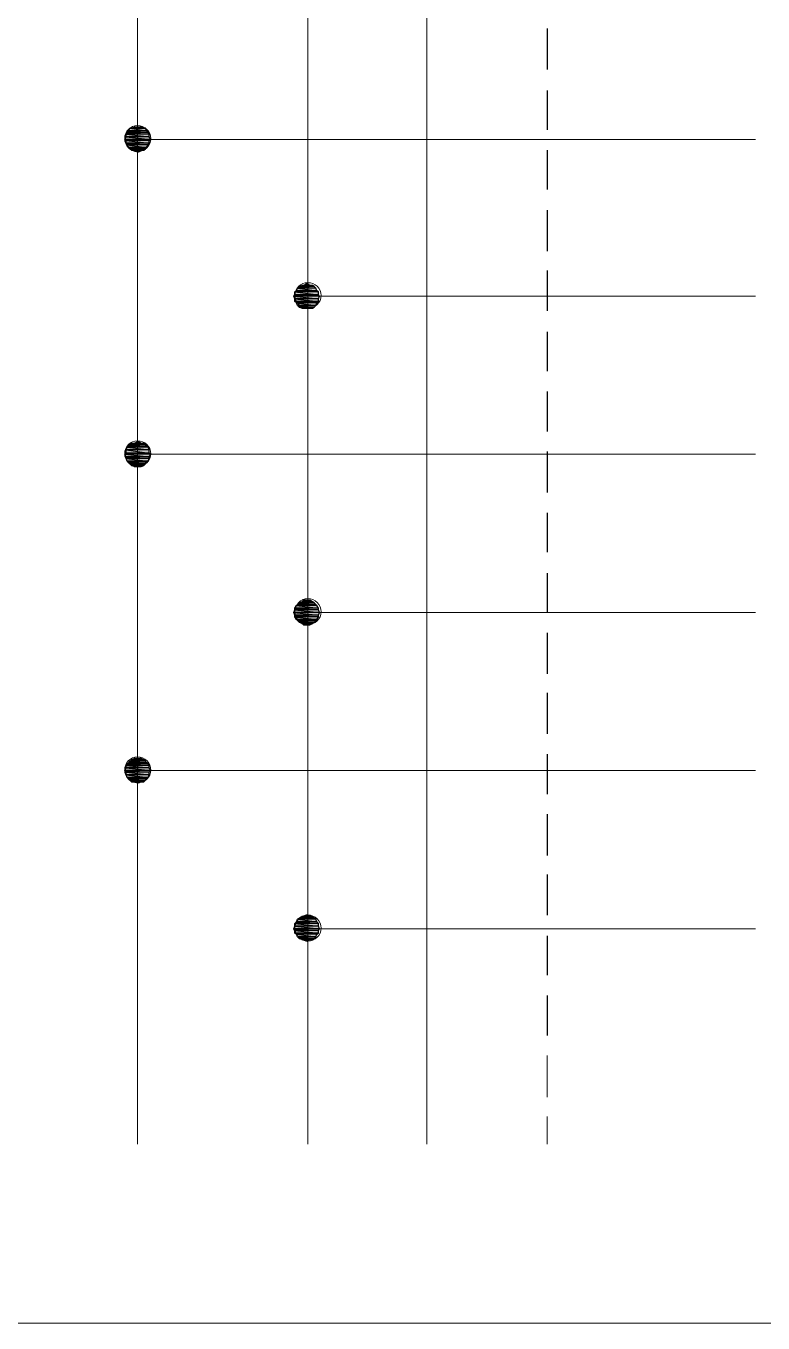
# Model space of a CAD drawing. Header units: millimetres. Extents: x 3240 to 3412, y 1366 to 1426.
# Drawn here: x 3254.365 to 3256.656, y 1370.664 to 1374.691 of the extents above; entities that cross this region are included whole.
import ezdxf

# ---------------------------------------------------------------- set-up
doc = ezdxf.new("R2010")
doc.units = ezdxf.units.MM

msp = doc.modelspace()

# ---------------------------------------------------------------- hatches: boundary and pattern name
at = {"true_color": 0x000007}
h = msp.add_hatch(color=7, dxfattribs=at)
h.paths.add_polyline_path([(3254.7229, 1374.3767), (3254.7014, 1374.3767), (3254.7312, 1374.3734)])
h.paths.add_polyline_path([(3254.7014, 1374.3767), (3254.7312, 1374.3734), (3254.6932, 1374.3734)])
h = msp.add_hatch(color=7, dxfattribs=at)
h.paths.add_polyline_path([(3254.7477, 1374.3469), (3254.6766, 1374.3469), (3254.7527, 1374.3387)])
h.paths.add_polyline_path([(3254.6766, 1374.3469), (3254.7527, 1374.3387), (3254.6717, 1374.3387)])
h = msp.add_hatch(color=7, dxfattribs=at)
h.paths.add_polyline_path([(3254.7527, 1374.3387), (3254.6717, 1374.3387), (3254.7477, 1374.3354)])
h.paths.add_polyline_path([(3254.6717, 1374.3387), (3254.7477, 1374.3354), (3254.6766, 1374.3354)])
h = msp.add_hatch(color=7, dxfattribs=at)
h.paths.add_polyline_path([(3254.7444, 1374.3602), (3254.6799, 1374.3602), (3254.7477, 1374.3552)])
h.paths.add_polyline_path([(3254.6799, 1374.3602), (3254.7477, 1374.3552), (3254.6766, 1374.3552)])
h = msp.add_hatch(color=7, dxfattribs=at)
h.paths.add_polyline_path([(3254.7477, 1374.3552), (3254.6766, 1374.3552), (3254.7477, 1374.3469)])
h.paths.add_polyline_path([(3254.6766, 1374.3552), (3254.7477, 1374.3469), (3254.6766, 1374.3469)])
h = msp.add_hatch(color=7, dxfattribs=at)
h.paths.add_polyline_path([(3254.7395, 1374.3651), (3254.6849, 1374.3651), (3254.7444, 1374.3602)])
h.paths.add_polyline_path([(3254.6849, 1374.3651), (3254.7444, 1374.3602), (3254.6799, 1374.3602)])
h = msp.add_hatch(color=7, dxfattribs=at)
h.paths.add_polyline_path([(3254.7362, 1374.3734), (3254.6882, 1374.3734), (3254.7395, 1374.3651)])
h.paths.add_polyline_path([(3254.6882, 1374.3734), (3254.7395, 1374.3651), (3254.6849, 1374.3651)])
h = msp.add_hatch(color=7, dxfattribs=at)
h.paths.add_polyline_path([(3254.7477, 1374.3354), (3254.6766, 1374.3354), (3254.7477, 1374.3271)])
h.paths.add_polyline_path([(3254.6766, 1374.3354), (3254.7477, 1374.3271), (3254.6766, 1374.3271)])
h = msp.add_hatch(color=7, dxfattribs=at)
h.paths.add_polyline_path([(3254.7477, 1374.3271), (3254.6766, 1374.3271), (3254.7444, 1374.3221)])
h.paths.add_polyline_path([(3254.6766, 1374.3271), (3254.7444, 1374.3221), (3254.6799, 1374.3221)])
h = msp.add_hatch(color=7, dxfattribs=at)
h.paths.add_polyline_path([(3254.7444, 1374.3221), (3254.6799, 1374.3221), (3254.7395, 1374.3139)])
h.paths.add_polyline_path([(3254.6799, 1374.3221), (3254.7395, 1374.3139), (3254.6849, 1374.3139)])
h = msp.add_hatch(color=7, dxfattribs=at)
h.paths.add_polyline_path([(3254.7395, 1374.3139), (3254.6849, 1374.3139), (3254.7362, 1374.3089)])
h.paths.add_polyline_path([(3254.6849, 1374.3139), (3254.7362, 1374.3089), (3254.6882, 1374.3089)])
h = msp.add_hatch(color=7, dxfattribs=at)
h.paths.add_polyline_path([(3254.7362, 1374.3089), (3254.6882, 1374.3089), (3254.7312, 1374.3056)])
h.paths.add_polyline_path([(3254.6882, 1374.3089), (3254.7312, 1374.3056), (3254.6932, 1374.3056)])
h = msp.add_hatch(color=7, dxfattribs=at)
h.paths.add_polyline_path([(3254.7229, 1374.3056), (3254.7014, 1374.3056), (3254.7147, 1374.3006)])
h.paths.add_polyline_path([(3254.7014, 1374.3056), (3254.7147, 1374.3006), (3254.7097, 1374.3006)])
h = msp.add_hatch(color=7, dxfattribs=at)
h.paths.add_polyline_path([(3255.2737, 1373.8557), (3255.2009, 1373.8557), (3255.277, 1373.8524)])
h.paths.add_polyline_path([(3255.2009, 1373.8557), (3255.277, 1373.8524), (3255.1976, 1373.8524)])
h = msp.add_hatch(color=7, dxfattribs=at)
h.paths.add_polyline_path([(3255.2687, 1373.869), (3255.2059, 1373.869), (3255.2737, 1373.8657)])
h.paths.add_polyline_path([(3255.2059, 1373.869), (3255.2737, 1373.8657), (3255.2009, 1373.8657)])
h = msp.add_hatch(color=7, dxfattribs=at)
h.paths.add_polyline_path([(3255.2737, 1373.8657), (3255.2009, 1373.8657), (3255.2737, 1373.8557)])
h.paths.add_polyline_path([(3255.2009, 1373.8657), (3255.2737, 1373.8557), (3255.2009, 1373.8557)])
h = msp.add_hatch(color=7, dxfattribs=at)
h.paths.add_polyline_path([(3255.2654, 1373.8772), (3255.2092, 1373.8772), (3255.2687, 1373.869)])
h.paths.add_polyline_path([(3255.2092, 1373.8772), (3255.2687, 1373.869), (3255.2059, 1373.869)])
h = msp.add_hatch(color=7, dxfattribs=at)
h.paths.add_polyline_path([(3255.2604, 1373.8822), (3255.2141, 1373.8822), (3255.2654, 1373.8772)])
h.paths.add_polyline_path([(3255.2141, 1373.8822), (3255.2654, 1373.8772), (3255.2092, 1373.8772)])
h = msp.add_hatch(color=7, dxfattribs=at)
h.paths.add_polyline_path([(3255.2555, 1373.8855), (3255.2224, 1373.8855), (3255.2604, 1373.8822)])
h.paths.add_polyline_path([(3255.2224, 1373.8855), (3255.2604, 1373.8822), (3255.2141, 1373.8822)])
h = msp.add_hatch(color=7, dxfattribs=at)
h.paths.add_polyline_path([(3255.2389, 1373.8905), (3255.2356, 1373.8905), (3255.2472, 1373.8855)])
h.paths.add_polyline_path([(3255.2356, 1373.8905), (3255.2472, 1373.8855), (3255.2274, 1373.8855)])
h = msp.add_hatch(color=7, dxfattribs=at)
h.paths.add_polyline_path([(3255.277, 1373.8524), (3255.1976, 1373.8524), (3255.2737, 1373.8442)])
h.paths.add_polyline_path([(3255.1976, 1373.8524), (3255.2737, 1373.8442), (3255.2009, 1373.8442)])
h = msp.add_hatch(color=7, dxfattribs=at)
h.paths.add_polyline_path([(3255.2737, 1373.8442), (3255.2009, 1373.8442), (3255.2737, 1373.8359)])
h.paths.add_polyline_path([(3255.2009, 1373.8442), (3255.2737, 1373.8359), (3255.2009, 1373.8359)])
h = msp.add_hatch(color=7, dxfattribs=at)
h.paths.add_polyline_path([(3255.2737, 1373.8359), (3255.2009, 1373.8359), (3255.2687, 1373.8309)])
h.paths.add_polyline_path([(3255.2009, 1373.8359), (3255.2687, 1373.8309), (3255.2059, 1373.8309)])
h = msp.add_hatch(color=7, dxfattribs=at)
h.paths.add_polyline_path([(3255.2687, 1373.8309), (3255.2059, 1373.8309), (3255.2654, 1373.8227)])
h.paths.add_polyline_path([(3255.2059, 1373.8309), (3255.2654, 1373.8227), (3255.2092, 1373.8227)])
h = msp.add_hatch(color=7, dxfattribs=at)
h.paths.add_polyline_path([(3255.2654, 1373.8227), (3255.2092, 1373.8227), (3255.2604, 1373.8177)])
h.paths.add_polyline_path([(3255.2092, 1373.8227), (3255.2604, 1373.8177), (3255.2141, 1373.8177)])
h = msp.add_hatch(color=7, dxfattribs=at)
h.paths.add_polyline_path([(3255.2604, 1373.8177), (3255.2141, 1373.8177), (3255.2555, 1373.8144)])
h.paths.add_polyline_path([(3255.2141, 1373.8177), (3255.2555, 1373.8144), (3255.2224, 1373.8144)])
h = msp.add_hatch(color=7, dxfattribs=at)
h.paths.add_polyline_path([(3254.7444, 1373.3827), (3254.6799, 1373.3827), (3254.7477, 1373.3745)])
h.paths.add_polyline_path([(3254.6799, 1373.3827), (3254.7477, 1373.3745), (3254.6766, 1373.3745)])
h = msp.add_hatch(color=7, dxfattribs=at)
h.paths.add_polyline_path([(3254.7477, 1373.3745), (3254.6766, 1373.3745), (3254.7477, 1373.3645)])
h.paths.add_polyline_path([(3254.6766, 1373.3745), (3254.7477, 1373.3645), (3254.6766, 1373.3645)])
h = msp.add_hatch(color=7, dxfattribs=at)
h.paths.add_polyline_path([(3254.7395, 1373.386), (3254.6849, 1373.386), (3254.7444, 1373.3827)])
h.paths.add_polyline_path([(3254.6849, 1373.386), (3254.7444, 1373.3827), (3254.6799, 1373.3827)])
h = msp.add_hatch(color=7, dxfattribs=at)
h.paths.add_polyline_path([(3254.7362, 1373.391), (3254.6882, 1373.391), (3254.7395, 1373.386)])
h.paths.add_polyline_path([(3254.6882, 1373.391), (3254.7395, 1373.386), (3254.6849, 1373.386)])
h = msp.add_hatch(color=7, dxfattribs=at)
h.paths.add_polyline_path([(3254.7312, 1373.3943), (3254.6932, 1373.3943), (3254.7362, 1373.391)])
h.paths.add_polyline_path([(3254.6932, 1373.3943), (3254.7362, 1373.391), (3254.6882, 1373.391)])
h = msp.add_hatch(color=7, dxfattribs=at)
h.paths.add_polyline_path([(3254.7147, 1373.3993), (3254.7097, 1373.3993), (3254.7229, 1373.3943)])
h.paths.add_polyline_path([(3254.7097, 1373.3993), (3254.7229, 1373.3943), (3254.7014, 1373.3943)])
h = msp.add_hatch(color=7, dxfattribs=at)
h.paths.add_polyline_path([(3254.7477, 1373.3645), (3254.6766, 1373.3645), (3254.7527, 1373.3612)])
h.paths.add_polyline_path([(3254.6766, 1373.3645), (3254.7527, 1373.3612), (3254.6717, 1373.3612)])
h = msp.add_hatch(color=7, dxfattribs=at)
h.paths.add_polyline_path([(3254.7527, 1373.3612), (3254.6717, 1373.3612), (3254.7477, 1373.353)])
h.paths.add_polyline_path([(3254.6717, 1373.3612), (3254.7477, 1373.353), (3254.6766, 1373.353)])
h = msp.add_hatch(color=7, dxfattribs=at)
h.paths.add_polyline_path([(3254.7477, 1373.353), (3254.6766, 1373.353), (3254.7477, 1373.348)])
h.paths.add_polyline_path([(3254.6766, 1373.353), (3254.7477, 1373.348), (3254.6766, 1373.348)])
h = msp.add_hatch(color=7, dxfattribs=at)
h.paths.add_polyline_path([(3254.7477, 1373.348), (3254.6766, 1373.348), (3254.7444, 1373.3397)])
h.paths.add_polyline_path([(3254.6766, 1373.348), (3254.7444, 1373.3397), (3254.6799, 1373.3397)])
h = msp.add_hatch(color=7, dxfattribs=at)
h.paths.add_polyline_path([(3254.7444, 1373.3397), (3254.6799, 1373.3397), (3254.7395, 1373.3364)])
h.paths.add_polyline_path([(3254.6799, 1373.3397), (3254.7395, 1373.3364), (3254.6849, 1373.3364)])
h = msp.add_hatch(color=7, dxfattribs=at)
h.paths.add_polyline_path([(3254.7395, 1373.3364), (3254.6849, 1373.3364), (3254.7362, 1373.3315)])
h.paths.add_polyline_path([(3254.6849, 1373.3364), (3254.7362, 1373.3315), (3254.6882, 1373.3315)])
h = msp.add_hatch(color=7, dxfattribs=at)
h.paths.add_polyline_path([(3254.7362, 1373.3315), (3254.6882, 1373.3315), (3254.7312, 1373.3265)])
h.paths.add_polyline_path([(3254.6882, 1373.3315), (3254.7312, 1373.3265), (3254.6932, 1373.3265)])
h = msp.add_hatch(color=7, dxfattribs=at)
h.paths.add_polyline_path([(3254.7312, 1373.3265), (3254.6932, 1373.3265), (3254.7229, 1373.3232)])
h.paths.add_polyline_path([(3254.6932, 1373.3265), (3254.7229, 1373.3232), (3254.7014, 1373.3232)])
h = msp.add_hatch(color=7, dxfattribs=at)
h.paths.add_polyline_path([(3255.2687, 1372.8915), (3255.2059, 1372.8915), (3255.2737, 1372.8832)])
h.paths.add_polyline_path([(3255.2059, 1372.8915), (3255.2737, 1372.8832), (3255.2009, 1372.8832)])
h = msp.add_hatch(color=7, dxfattribs=at)
h.paths.add_polyline_path([(3255.2654, 1372.8948), (3255.2092, 1372.8948), (3255.2687, 1372.8915)])
h.paths.add_polyline_path([(3255.2092, 1372.8948), (3255.2687, 1372.8915), (3255.2059, 1372.8915)])
h = msp.add_hatch(color=7, dxfattribs=at)
h.paths.add_polyline_path([(3255.2604, 1372.8998), (3255.2141, 1372.8998), (3255.2654, 1372.8948)])
h.paths.add_polyline_path([(3255.2141, 1372.8998), (3255.2654, 1372.8948), (3255.2092, 1372.8948)])
h = msp.add_hatch(color=7, dxfattribs=at)
h.paths.add_polyline_path([(3255.2555, 1372.9031), (3255.2224, 1372.9031), (3255.2604, 1372.8998)])
h.paths.add_polyline_path([(3255.2224, 1372.9031), (3255.2604, 1372.8998), (3255.2141, 1372.8998)])
h = msp.add_hatch(color=7, dxfattribs=at)
h.paths.add_polyline_path([(3255.2472, 1372.9081), (3255.2274, 1372.9081), (3255.2555, 1372.9031)])
h.paths.add_polyline_path([(3255.2274, 1372.9081), (3255.2555, 1372.9031), (3255.2224, 1372.9031)])
h = msp.add_hatch(color=7, dxfattribs=at)
h.paths.add_polyline_path([(3255.2737, 1372.8783), (3255.2009, 1372.8783), (3255.277, 1372.87)])
h.paths.add_polyline_path([(3255.2009, 1372.8783), (3255.277, 1372.87), (3255.1976, 1372.87)])
h = msp.add_hatch(color=7, dxfattribs=at)
h.paths.add_polyline_path([(3255.277, 1372.87), (3255.1976, 1372.87), (3255.2737, 1372.8617)])
h.paths.add_polyline_path([(3255.1976, 1372.87), (3255.2737, 1372.8617), (3255.2009, 1372.8617)])
h = msp.add_hatch(color=7, dxfattribs=at)
h.paths.add_polyline_path([(3255.2737, 1372.8832), (3255.2009, 1372.8832), (3255.2737, 1372.8783)])
h.paths.add_polyline_path([(3255.2009, 1372.8832), (3255.2737, 1372.8783), (3255.2009, 1372.8783)])
h = msp.add_hatch(color=7, dxfattribs=at)
h.paths.add_polyline_path([(3255.2737, 1372.8617), (3255.2009, 1372.8617), (3255.2737, 1372.8568)])
h.paths.add_polyline_path([(3255.2009, 1372.8617), (3255.2737, 1372.8568), (3255.2009, 1372.8568)])
h = msp.add_hatch(color=7, dxfattribs=at)
h.paths.add_polyline_path([(3255.2737, 1372.8568), (3255.2009, 1372.8568), (3255.2687, 1372.8485)])
h.paths.add_polyline_path([(3255.2009, 1372.8568), (3255.2687, 1372.8485), (3255.2059, 1372.8485)])
h = msp.add_hatch(color=7, dxfattribs=at)
h.paths.add_polyline_path([(3255.2687, 1372.8485), (3255.2059, 1372.8485), (3255.2654, 1372.8452)])
h.paths.add_polyline_path([(3255.2059, 1372.8485), (3255.2654, 1372.8452), (3255.2092, 1372.8452)])
h = msp.add_hatch(color=7, dxfattribs=at)
h.paths.add_polyline_path([(3255.2654, 1372.8452), (3255.2092, 1372.8452), (3255.2604, 1372.8402)])
h.paths.add_polyline_path([(3255.2092, 1372.8452), (3255.2604, 1372.8402), (3255.2141, 1372.8402)])
h = msp.add_hatch(color=7, dxfattribs=at)
h.paths.add_polyline_path([(3255.2604, 1372.8402), (3255.2141, 1372.8402), (3255.2555, 1372.8353)])
h.paths.add_polyline_path([(3255.2141, 1372.8402), (3255.2555, 1372.8353), (3255.2224, 1372.8353)])
h = msp.add_hatch(color=7, dxfattribs=at)
h.paths.add_polyline_path([(3255.2555, 1372.8353), (3255.2224, 1372.8353), (3255.2472, 1372.832)])
h.paths.add_polyline_path([(3255.2224, 1372.8353), (3255.2472, 1372.832), (3255.2274, 1372.832)])
h = msp.add_hatch(color=7, dxfattribs=at)
h.paths.add_polyline_path([(3254.7395, 1372.4036), (3254.6849, 1372.4036), (3254.7444, 1372.4003)])
h.paths.add_polyline_path([(3254.6849, 1372.4036), (3254.7444, 1372.4003), (3254.6799, 1372.4003)])
h = msp.add_hatch(color=7, dxfattribs=at)
h.paths.add_polyline_path([(3254.7362, 1372.4086), (3254.6882, 1372.4086), (3254.7395, 1372.4036)])
h.paths.add_polyline_path([(3254.6882, 1372.4086), (3254.7395, 1372.4036), (3254.6849, 1372.4036)])
h = msp.add_hatch(color=7, dxfattribs=at)
h.paths.add_polyline_path([(3254.7312, 1372.4119), (3254.6932, 1372.4119), (3254.7362, 1372.4086)])
h.paths.add_polyline_path([(3254.6932, 1372.4119), (3254.7362, 1372.4086), (3254.6882, 1372.4086)])
h = msp.add_hatch(color=7, dxfattribs=at)
h.paths.add_polyline_path([(3254.7229, 1372.4169), (3254.7014, 1372.4169), (3254.7312, 1372.4119)])
h.paths.add_polyline_path([(3254.7014, 1372.4169), (3254.7312, 1372.4119), (3254.6932, 1372.4119)])
h = msp.add_hatch(color=7, dxfattribs=at)
h.paths.add_polyline_path([(3254.7477, 1372.3871), (3254.6766, 1372.3871), (3254.7527, 1372.3788)])
h.paths.add_polyline_path([(3254.6766, 1372.3871), (3254.7527, 1372.3788), (3254.6717, 1372.3788)])
h = msp.add_hatch(color=7, dxfattribs=at)
h.paths.add_polyline_path([(3254.7527, 1372.3788), (3254.6717, 1372.3788), (3254.7477, 1372.3738)])
h.paths.add_polyline_path([(3254.6717, 1372.3788), (3254.7477, 1372.3738), (3254.6766, 1372.3738)])
h = msp.add_hatch(color=7, dxfattribs=at)
h.paths.add_polyline_path([(3254.7444, 1372.4003), (3254.6799, 1372.4003), (3254.7477, 1372.3953)])
h.paths.add_polyline_path([(3254.6799, 1372.4003), (3254.7477, 1372.3953), (3254.6766, 1372.3953)])
h = msp.add_hatch(color=7, dxfattribs=at)
h.paths.add_polyline_path([(3254.7477, 1372.3953), (3254.6766, 1372.3953), (3254.7477, 1372.3871)])
h.paths.add_polyline_path([(3254.6766, 1372.3953), (3254.7477, 1372.3871), (3254.6766, 1372.3871)])
h = msp.add_hatch(color=7, dxfattribs=at)
h.paths.add_polyline_path([(3254.7477, 1372.3738), (3254.6766, 1372.3738), (3254.7477, 1372.3656)])
h.paths.add_polyline_path([(3254.6766, 1372.3738), (3254.7477, 1372.3656), (3254.6766, 1372.3656)])
h = msp.add_hatch(color=7, dxfattribs=at)
h.paths.add_polyline_path([(3254.7477, 1372.3656), (3254.6766, 1372.3656), (3254.7444, 1372.3573)])
h.paths.add_polyline_path([(3254.6766, 1372.3656), (3254.7444, 1372.3573), (3254.6799, 1372.3573)])
h = msp.add_hatch(color=7, dxfattribs=at)
h.paths.add_polyline_path([(3254.7444, 1372.3573), (3254.6799, 1372.3573), (3254.7395, 1372.354)])
h.paths.add_polyline_path([(3254.6799, 1372.3573), (3254.7395, 1372.354), (3254.6849, 1372.354)])
h = msp.add_hatch(color=7, dxfattribs=at)
h.paths.add_polyline_path([(3254.7395, 1372.354), (3254.6849, 1372.354), (3254.7362, 1372.349)])
h.paths.add_polyline_path([(3254.6849, 1372.354), (3254.7362, 1372.349), (3254.6882, 1372.349)])
h = msp.add_hatch(color=7, dxfattribs=at)
h.paths.add_polyline_path([(3254.7362, 1372.349), (3254.6882, 1372.349), (3254.7312, 1372.3441)])
h.paths.add_polyline_path([(3254.6882, 1372.349), (3254.7312, 1372.3441), (3254.6932, 1372.3441)])
h = msp.add_hatch(color=7, dxfattribs=at)
h.paths.add_polyline_path([(3254.7229, 1372.3441), (3254.7014, 1372.3441), (3254.7147, 1372.3408)])
h.paths.add_polyline_path([(3254.7014, 1372.3441), (3254.7147, 1372.3408), (3254.7097, 1372.3408)])
h = msp.add_hatch(color=7, dxfattribs=at)
h.paths.add_polyline_path([(3255.2604, 1371.9207), (3255.2141, 1371.9207), (3255.2654, 1371.9174)])
h.paths.add_polyline_path([(3255.2141, 1371.9207), (3255.2654, 1371.9174), (3255.2092, 1371.9174)])
h = msp.add_hatch(color=7, dxfattribs=at)
h.paths.add_polyline_path([(3255.2555, 1371.9256), (3255.2224, 1371.9256), (3255.2604, 1371.9207)])
h.paths.add_polyline_path([(3255.2224, 1371.9256), (3255.2604, 1371.9207), (3255.2141, 1371.9207)])
h = msp.add_hatch(color=7, dxfattribs=at)
h.paths.add_polyline_path([(3255.2389, 1371.9306), (3255.2356, 1371.9306), (3255.2472, 1371.9256)])
h.paths.add_polyline_path([(3255.2356, 1371.9306), (3255.2472, 1371.9256), (3255.2274, 1371.9256)])
h = msp.add_hatch(color=7, dxfattribs=at)
h.paths.add_polyline_path([(3255.2737, 1371.8959), (3255.2009, 1371.8959), (3255.277, 1371.8876)])
h.paths.add_polyline_path([(3255.2009, 1371.8959), (3255.277, 1371.8876), (3255.1976, 1371.8876)])
h = msp.add_hatch(color=7, dxfattribs=at)
h.paths.add_polyline_path([(3255.277, 1371.8876), (3255.1976, 1371.8876), (3255.2737, 1371.8826)])
h.paths.add_polyline_path([(3255.1976, 1371.8876), (3255.2737, 1371.8826), (3255.2009, 1371.8826)])
h = msp.add_hatch(color=7, dxfattribs=at)
h.paths.add_polyline_path([(3255.2687, 1371.9091), (3255.2059, 1371.9091), (3255.2737, 1371.9041)])
h.paths.add_polyline_path([(3255.2059, 1371.9091), (3255.2737, 1371.9041), (3255.2009, 1371.9041)])
h = msp.add_hatch(color=7, dxfattribs=at)
h.paths.add_polyline_path([(3255.2737, 1371.9041), (3255.2009, 1371.9041), (3255.2737, 1371.8959)])
h.paths.add_polyline_path([(3255.2009, 1371.9041), (3255.2737, 1371.8959), (3255.2009, 1371.8959)])
h = msp.add_hatch(color=7, dxfattribs=at)
h.paths.add_polyline_path([(3255.2737, 1371.8826), (3255.2009, 1371.8826), (3255.2737, 1371.8744)])
h.paths.add_polyline_path([(3255.2009, 1371.8826), (3255.2737, 1371.8744), (3255.2009, 1371.8744)])
h = msp.add_hatch(color=7, dxfattribs=at)
h.paths.add_polyline_path([(3255.2654, 1371.9174), (3255.2092, 1371.9174), (3255.2687, 1371.9091)])
h.paths.add_polyline_path([(3255.2092, 1371.9174), (3255.2687, 1371.9091), (3255.2059, 1371.9091)])
h = msp.add_hatch(color=7, dxfattribs=at)
h.paths.add_polyline_path([(3255.2737, 1371.8744), (3255.2009, 1371.8744), (3255.2687, 1371.8711)])
h.paths.add_polyline_path([(3255.2009, 1371.8744), (3255.2687, 1371.8711), (3255.2059, 1371.8711)])
h = msp.add_hatch(color=7, dxfattribs=at)
h.paths.add_polyline_path([(3255.2687, 1371.8711), (3255.2059, 1371.8711), (3255.2654, 1371.8628)])
h.paths.add_polyline_path([(3255.2059, 1371.8711), (3255.2654, 1371.8628), (3255.2092, 1371.8628)])
h = msp.add_hatch(color=7, dxfattribs=at)
h.paths.add_polyline_path([(3255.2654, 1371.8628), (3255.2092, 1371.8628), (3255.2604, 1371.8578)])
h.paths.add_polyline_path([(3255.2092, 1371.8628), (3255.2604, 1371.8578), (3255.2141, 1371.8578)])
h = msp.add_hatch(color=7, dxfattribs=at)
h.paths.add_polyline_path([(3255.2604, 1371.8578), (3255.2141, 1371.8578), (3255.2555, 1371.8545)])
h.paths.add_polyline_path([(3255.2141, 1371.8578), (3255.2555, 1371.8545), (3255.2224, 1371.8545)])
h = msp.add_hatch(color=7, dxfattribs=at)
h.paths.add_polyline_path([(3255.2472, 1371.8545), (3255.2274, 1371.8545), (3255.2389, 1371.8496)])
h.paths.add_polyline_path([(3255.2274, 1371.8545), (3255.2389, 1371.8496), (3255.2356, 1371.8496)])

# ---------------------------------------------------------------- linework, layer by layer
at = {"color": 7, "linetype": 'Continuous', "lineweight": 13, "true_color": 0x000007}
for points in [[(3255.6111, 1379.7072), (3255.6111, 1371.2194), (3255.6111, 1371.2194)], [(3255.9848, 1371.494), (3255.9848, 1371.365), (3255.9848, 1371.365)], [(3255.9848, 1371.3054), (3255.9848, 1371.2194), (3255.9848, 1371.2194)]]:
    msp.add_lwpolyline(points, dxfattribs=at)
at = {"color": 7, "linetype": 'Continuous', "lineweight": 20, "true_color": 0x000007}
for points in [[(3254.7113, 1378.5727), (3254.7113, 1371.2194), (3254.7113, 1371.2194)], [(3255.2406, 1378.5727), (3255.2406, 1371.2194), (3255.2406, 1371.2194)]]:
    msp.add_lwpolyline(points, dxfattribs=at)
at = {"color": 7, "linetype": 'Continuous', "lineweight": 25, "true_color": 0x000007}
for points in [[(3255.9848, 1374.6827), (3255.9848, 1374.5553), (3255.9848, 1374.5553)], [(3255.9848, 1374.4908), (3255.9848, 1374.3684), (3255.9848, 1374.3684)], [(3255.9848, 1374.3056), (3255.9848, 1374.1832), (3255.9848, 1374.1832)], [(3255.9848, 1374.1187), (3255.9848, 1373.9914), (3255.9848, 1373.9914)], [(3255.9848, 1373.9318), (3255.9848, 1373.8061), (3255.9848, 1373.8061)], [(3255.9848, 1373.7416), (3255.9848, 1373.6192), (3255.9848, 1373.6192)], [(3255.9848, 1373.5564), (3255.9848, 1373.4323), (3255.9848, 1373.4323)], [(3255.9848, 1373.3695), (3255.9848, 1373.2421), (3255.9848, 1373.2421)], [(3255.9848, 1373.1793), (3255.9848, 1373.0569), (3255.9848, 1373.0569)], [(3255.9848, 1372.9924), (3255.9848, 1372.87), (3255.9848, 1372.87)], [(3255.9848, 1372.8072), (3255.9848, 1372.6798), (3255.9848, 1372.6798)], [(3255.9848, 1372.6203), (3255.9848, 1372.4929), (3255.9848, 1372.4929)], [(3255.9848, 1372.4301), (3255.9848, 1372.306), (3255.9848, 1372.306)], [(3255.9848, 1372.2432), (3255.9848, 1372.1158), (3255.9848, 1372.1158)], [(3255.9848, 1372.0563), (3255.9848, 1371.9306), (3255.9848, 1371.9306)], [(3255.9848, 1371.8661), (3255.9848, 1371.7437), (3255.9848, 1371.7437)], [(3255.9848, 1371.6809), (3255.9848, 1371.5568), (3255.9848, 1371.5568)]]:
    msp.add_lwpolyline(points, dxfattribs=at)
at = {"color": 7, "linetype": 'Continuous', "lineweight": -2, "true_color": 0x000007}
for points in [[(3254.7014, 1374.3767), (3254.7312, 1374.3734), (3254.6932, 1374.3734)], [(3254.7097, 1374.3767), (3254.7229, 1374.3767), (3254.7014, 1374.3767)], [(3254.7229, 1374.3767), (3254.7014, 1374.3767), (3254.7312, 1374.3734)], [(3254.7147, 1374.3767), (3254.7097, 1374.3767), (3254.7229, 1374.3767)], [(3254.6766, 1374.3469), (3254.7527, 1374.3387), (3254.6717, 1374.3387)], [(3254.7527, 1374.3387), (3254.6717, 1374.3387), (3254.7477, 1374.3354)], [(3254.6717, 1374.3387), (3254.7477, 1374.3354), (3254.6766, 1374.3354)], [(3254.6799, 1374.3602), (3254.7477, 1374.3552), (3254.6766, 1374.3552)], [(3254.7477, 1374.3552), (3254.6766, 1374.3552), (3254.7477, 1374.3469)], [(3254.6766, 1374.3552), (3254.7477, 1374.3469), (3254.6766, 1374.3469)], [(3254.7477, 1374.3469), (3254.6766, 1374.3469), (3254.7527, 1374.3387)], [(3254.6849, 1374.3651), (3254.7444, 1374.3602), (3254.6799, 1374.3602)], [(3254.7444, 1374.3602), (3254.6799, 1374.3602), (3254.7477, 1374.3552)], [(3254.6882, 1374.3734), (3254.7395, 1374.3651), (3254.6849, 1374.3651)], [(3254.7395, 1374.3651), (3254.6849, 1374.3651), (3254.7444, 1374.3602)], [(3254.6932, 1374.3734), (3254.7362, 1374.3734), (3254.6882, 1374.3734)], [(3254.7362, 1374.3734), (3254.6882, 1374.3734), (3254.7395, 1374.3651)], [(3254.7312, 1374.3734), (3254.6932, 1374.3734), (3254.7362, 1374.3734)], [(3254.7477, 1374.3354), (3254.6766, 1374.3354), (3254.7477, 1374.3271)], [(3254.6766, 1374.3354), (3254.7477, 1374.3271), (3254.6766, 1374.3271)], [(3254.7477, 1374.3271), (3254.6766, 1374.3271), (3254.7444, 1374.3221)], [(3254.6766, 1374.3271), (3254.7444, 1374.3221), (3254.6799, 1374.3221)], [(3254.7444, 1374.3221), (3254.6799, 1374.3221), (3254.7395, 1374.3139)], [(3254.6799, 1374.3221), (3254.7395, 1374.3139), (3254.6849, 1374.3139)], [(3254.7395, 1374.3139), (3254.6849, 1374.3139), (3254.7362, 1374.3089)], [(3254.6849, 1374.3139), (3254.7362, 1374.3089), (3254.6882, 1374.3089)], [(3254.7362, 1374.3089), (3254.6882, 1374.3089), (3254.7312, 1374.3056)], [(3254.6882, 1374.3089), (3254.7312, 1374.3056), (3254.6932, 1374.3056)], [(3254.7312, 1374.3056), (3254.6932, 1374.3056), (3254.7229, 1374.3056)], [(3254.6932, 1374.3056), (3254.7229, 1374.3056), (3254.7014, 1374.3056)], [(3254.7229, 1374.3056), (3254.7014, 1374.3056), (3254.7147, 1374.3006)], [(3254.7014, 1374.3056), (3254.7147, 1374.3006), (3254.7097, 1374.3006)], [(3255.2009, 1373.8557), (3255.277, 1373.8524), (3255.1976, 1373.8524)], [(3255.2059, 1373.869), (3255.2737, 1373.8657), (3255.2009, 1373.8657)], [(3255.2737, 1373.8657), (3255.2009, 1373.8657), (3255.2737, 1373.8557)], [(3255.2009, 1373.8657), (3255.2737, 1373.8557), (3255.2009, 1373.8557)], [(3255.2737, 1373.8557), (3255.2009, 1373.8557), (3255.277, 1373.8524)], [(3255.2092, 1373.8772), (3255.2687, 1373.869), (3255.2059, 1373.869)], [(3255.2687, 1373.869), (3255.2059, 1373.869), (3255.2737, 1373.8657)], [(3255.2141, 1373.8822), (3255.2654, 1373.8772), (3255.2092, 1373.8772)], [(3255.2654, 1373.8772), (3255.2092, 1373.8772), (3255.2687, 1373.869)], [(3255.2224, 1373.8855), (3255.2604, 1373.8822), (3255.2141, 1373.8822)], [(3255.2604, 1373.8822), (3255.2141, 1373.8822), (3255.2654, 1373.8772)], [(3255.2274, 1373.8855), (3255.2555, 1373.8855), (3255.2224, 1373.8855)], [(3255.2555, 1373.8855), (3255.2224, 1373.8855), (3255.2604, 1373.8822)], [(3255.2356, 1373.8905), (3255.2472, 1373.8855), (3255.2274, 1373.8855)], [(3255.2472, 1373.8855), (3255.2274, 1373.8855), (3255.2555, 1373.8855)], [(3255.2389, 1373.8905), (3255.2356, 1373.8905), (3255.2472, 1373.8855)], [(3255.277, 1373.8524), (3255.1976, 1373.8524), (3255.2737, 1373.8442)], [(3255.1976, 1373.8524), (3255.2737, 1373.8442), (3255.2009, 1373.8442)], [(3255.2737, 1373.8442), (3255.2009, 1373.8442), (3255.2737, 1373.8359)], [(3255.2009, 1373.8442), (3255.2737, 1373.8359), (3255.2009, 1373.8359)], [(3255.2737, 1373.8359), (3255.2009, 1373.8359), (3255.2687, 1373.8309)], [(3255.2009, 1373.8359), (3255.2687, 1373.8309), (3255.2059, 1373.8309)], [(3255.2687, 1373.8309), (3255.2059, 1373.8309), (3255.2654, 1373.8227)], [(3255.2059, 1373.8309), (3255.2654, 1373.8227), (3255.2092, 1373.8227)], [(3255.2654, 1373.8227), (3255.2092, 1373.8227), (3255.2604, 1373.8177)], [(3255.2092, 1373.8227), (3255.2604, 1373.8177), (3255.2141, 1373.8177)], [(3255.2604, 1373.8177), (3255.2141, 1373.8177), (3255.2555, 1373.8144)], [(3255.2141, 1373.8177), (3255.2555, 1373.8144), (3255.2224, 1373.8144)], [(3255.2555, 1373.8144), (3255.2224, 1373.8144), (3255.2472, 1373.8144)], [(3255.2224, 1373.8144), (3255.2472, 1373.8144), (3255.2274, 1373.8144)], [(3255.2472, 1373.8144), (3255.2274, 1373.8144), (3255.2389, 1373.8144)], [(3255.2274, 1373.8144), (3255.2389, 1373.8144), (3255.2356, 1373.8144)], [(3254.6799, 1373.3827), (3254.7477, 1373.3745), (3254.6766, 1373.3745)], [(3254.7477, 1373.3745), (3254.6766, 1373.3745), (3254.7477, 1373.3645)], [(3254.6766, 1373.3745), (3254.7477, 1373.3645), (3254.6766, 1373.3645)], [(3254.6849, 1373.386), (3254.7444, 1373.3827), (3254.6799, 1373.3827)], [(3254.7444, 1373.3827), (3254.6799, 1373.3827), (3254.7477, 1373.3745)], [(3254.6882, 1373.391), (3254.7395, 1373.386), (3254.6849, 1373.386)], [(3254.7395, 1373.386), (3254.6849, 1373.386), (3254.7444, 1373.3827)], [(3254.6932, 1373.3943), (3254.7362, 1373.391), (3254.6882, 1373.391)], [(3254.7362, 1373.391), (3254.6882, 1373.391), (3254.7395, 1373.386)], [(3254.7014, 1373.3943), (3254.7312, 1373.3943), (3254.6932, 1373.3943)], [(3254.7312, 1373.3943), (3254.6932, 1373.3943), (3254.7362, 1373.391)], [(3254.7097, 1373.3993), (3254.7229, 1373.3943), (3254.7014, 1373.3943)], [(3254.7229, 1373.3943), (3254.7014, 1373.3943), (3254.7312, 1373.3943)], [(3254.7147, 1373.3993), (3254.7097, 1373.3993), (3254.7229, 1373.3943)], [(3254.6766, 1373.3645), (3254.7527, 1373.3612), (3254.6717, 1373.3612)], [(3254.7527, 1373.3612), (3254.6717, 1373.3612), (3254.7477, 1373.353)], [(3254.6717, 1373.3612), (3254.7477, 1373.353), (3254.6766, 1373.353)], [(3254.7477, 1373.3645), (3254.6766, 1373.3645), (3254.7527, 1373.3612)], [(3254.7477, 1373.353), (3254.6766, 1373.353), (3254.7477, 1373.348)], [(3254.6766, 1373.353), (3254.7477, 1373.348), (3254.6766, 1373.348)], [(3254.7477, 1373.348), (3254.6766, 1373.348), (3254.7444, 1373.3397)], [(3254.6766, 1373.348), (3254.7444, 1373.3397), (3254.6799, 1373.3397)], [(3254.7444, 1373.3397), (3254.6799, 1373.3397), (3254.7395, 1373.3364)], [(3254.6799, 1373.3397), (3254.7395, 1373.3364), (3254.6849, 1373.3364)], [(3254.7395, 1373.3364), (3254.6849, 1373.3364), (3254.7362, 1373.3315)], [(3254.6849, 1373.3364), (3254.7362, 1373.3315), (3254.6882, 1373.3315)], [(3254.7362, 1373.3315), (3254.6882, 1373.3315), (3254.7312, 1373.3265)], [(3254.6882, 1373.3315), (3254.7312, 1373.3265), (3254.6932, 1373.3265)], [(3254.7312, 1373.3265), (3254.6932, 1373.3265), (3254.7229, 1373.3232)], [(3254.6932, 1373.3265), (3254.7229, 1373.3232), (3254.7014, 1373.3232)], [(3254.7229, 1373.3232), (3254.7014, 1373.3232), (3254.7147, 1373.3232)], [(3254.7014, 1373.3232), (3254.7147, 1373.3232), (3254.7097, 1373.3232)], [(3255.2059, 1372.8915), (3255.2737, 1372.8832), (3255.2009, 1372.8832)], [(3255.2092, 1372.8948), (3255.2687, 1372.8915), (3255.2059, 1372.8915)], [(3255.2687, 1372.8915), (3255.2059, 1372.8915), (3255.2737, 1372.8832)], [(3255.2141, 1372.8998), (3255.2654, 1372.8948), (3255.2092, 1372.8948)], [(3255.2654, 1372.8948), (3255.2092, 1372.8948), (3255.2687, 1372.8915)], [(3255.2224, 1372.9031), (3255.2604, 1372.8998), (3255.2141, 1372.8998)], [(3255.2604, 1372.8998), (3255.2141, 1372.8998), (3255.2654, 1372.8948)], [(3255.2274, 1372.9081), (3255.2555, 1372.9031), (3255.2224, 1372.9031)], [(3255.2555, 1372.9031), (3255.2224, 1372.9031), (3255.2604, 1372.8998)], [(3255.2356, 1372.9081), (3255.2472, 1372.9081), (3255.2274, 1372.9081)], [(3255.2472, 1372.9081), (3255.2274, 1372.9081), (3255.2555, 1372.9031)], [(3255.2389, 1372.9081), (3255.2356, 1372.9081), (3255.2472, 1372.9081)], [(3255.2009, 1372.8783), (3255.277, 1372.87), (3255.1976, 1372.87)], [(3255.277, 1372.87), (3255.1976, 1372.87), (3255.2737, 1372.8617)], [(3255.1976, 1372.87), (3255.2737, 1372.8617), (3255.2009, 1372.8617)], [(3255.2737, 1372.8832), (3255.2009, 1372.8832), (3255.2737, 1372.8783)], [(3255.2009, 1372.8832), (3255.2737, 1372.8783), (3255.2009, 1372.8783)], [(3255.2737, 1372.8783), (3255.2009, 1372.8783), (3255.277, 1372.87)], [(3255.2737, 1372.8617), (3255.2009, 1372.8617), (3255.2737, 1372.8568)], [(3255.2009, 1372.8617), (3255.2737, 1372.8568), (3255.2009, 1372.8568)], [(3255.2737, 1372.8568), (3255.2009, 1372.8568), (3255.2687, 1372.8485)], [(3255.2009, 1372.8568), (3255.2687, 1372.8485), (3255.2059, 1372.8485)], [(3255.2687, 1372.8485), (3255.2059, 1372.8485), (3255.2654, 1372.8452)], [(3255.2059, 1372.8485), (3255.2654, 1372.8452), (3255.2092, 1372.8452)], [(3255.2654, 1372.8452), (3255.2092, 1372.8452), (3255.2604, 1372.8402)], [(3255.2092, 1372.8452), (3255.2604, 1372.8402), (3255.2141, 1372.8402)], [(3255.2604, 1372.8402), (3255.2141, 1372.8402), (3255.2555, 1372.8353)], [(3255.2141, 1372.8402), (3255.2555, 1372.8353), (3255.2224, 1372.8353)], [(3255.2555, 1372.8353), (3255.2224, 1372.8353), (3255.2472, 1372.832)], [(3255.2224, 1372.8353), (3255.2472, 1372.832), (3255.2274, 1372.832)], [(3255.2472, 1372.832), (3255.2274, 1372.832), (3255.2389, 1372.832)], [(3255.2274, 1372.832), (3255.2389, 1372.832), (3255.2356, 1372.832)], [(3254.6849, 1372.4036), (3254.7444, 1372.4003), (3254.6799, 1372.4003)], [(3254.6882, 1372.4086), (3254.7395, 1372.4036), (3254.6849, 1372.4036)], [(3254.7395, 1372.4036), (3254.6849, 1372.4036), (3254.7444, 1372.4003)], [(3254.6932, 1372.4119), (3254.7362, 1372.4086), (3254.6882, 1372.4086)], [(3254.7362, 1372.4086), (3254.6882, 1372.4086), (3254.7395, 1372.4036)], [(3254.7014, 1372.4169), (3254.7312, 1372.4119), (3254.6932, 1372.4119)], [(3254.7312, 1372.4119), (3254.6932, 1372.4119), (3254.7362, 1372.4086)], [(3254.7097, 1372.4169), (3254.7229, 1372.4169), (3254.7014, 1372.4169)], [(3254.7229, 1372.4169), (3254.7014, 1372.4169), (3254.7312, 1372.4119)], [(3254.7147, 1372.4169), (3254.7097, 1372.4169), (3254.7229, 1372.4169)], [(3254.6766, 1372.3871), (3254.7527, 1372.3788), (3254.6717, 1372.3788)], [(3254.7527, 1372.3788), (3254.6717, 1372.3788), (3254.7477, 1372.3738)], [(3254.6717, 1372.3788), (3254.7477, 1372.3738), (3254.6766, 1372.3738)], [(3254.6799, 1372.4003), (3254.7477, 1372.3953), (3254.6766, 1372.3953)], [(3254.7477, 1372.3953), (3254.6766, 1372.3953), (3254.7477, 1372.3871)], [(3254.6766, 1372.3953), (3254.7477, 1372.3871), (3254.6766, 1372.3871)], [(3254.7477, 1372.3871), (3254.6766, 1372.3871), (3254.7527, 1372.3788)], [(3254.7477, 1372.3738), (3254.6766, 1372.3738), (3254.7477, 1372.3656)], [(3254.6766, 1372.3738), (3254.7477, 1372.3656), (3254.6766, 1372.3656)], [(3254.7477, 1372.3656), (3254.6766, 1372.3656), (3254.7444, 1372.3573)], [(3254.6766, 1372.3656), (3254.7444, 1372.3573), (3254.6799, 1372.3573)], [(3254.7444, 1372.4003), (3254.6799, 1372.4003), (3254.7477, 1372.3953)], [(3254.7444, 1372.3573), (3254.6799, 1372.3573), (3254.7395, 1372.354)], [(3254.6799, 1372.3573), (3254.7395, 1372.354), (3254.6849, 1372.354)], [(3254.7395, 1372.354), (3254.6849, 1372.354), (3254.7362, 1372.349)], [(3254.6849, 1372.354), (3254.7362, 1372.349), (3254.6882, 1372.349)], [(3254.7362, 1372.349), (3254.6882, 1372.349), (3254.7312, 1372.3441)], [(3254.6882, 1372.349), (3254.7312, 1372.3441), (3254.6932, 1372.3441)], [(3254.7312, 1372.3441), (3254.6932, 1372.3441), (3254.7229, 1372.3441)], [(3254.6932, 1372.3441), (3254.7229, 1372.3441), (3254.7014, 1372.3441)], [(3254.7229, 1372.3441), (3254.7014, 1372.3441), (3254.7147, 1372.3408)], [(3254.7014, 1372.3441), (3254.7147, 1372.3408), (3254.7097, 1372.3408)], [(3255.2141, 1371.9207), (3255.2654, 1371.9174), (3255.2092, 1371.9174)], [(3255.2224, 1371.9256), (3255.2604, 1371.9207), (3255.2141, 1371.9207)], [(3255.2604, 1371.9207), (3255.2141, 1371.9207), (3255.2654, 1371.9174)], [(3255.2274, 1371.9256), (3255.2555, 1371.9256), (3255.2224, 1371.9256)], [(3255.2555, 1371.9256), (3255.2224, 1371.9256), (3255.2604, 1371.9207)], [(3255.2356, 1371.9306), (3255.2472, 1371.9256), (3255.2274, 1371.9256)], [(3255.2472, 1371.9256), (3255.2274, 1371.9256), (3255.2555, 1371.9256)], [(3255.2389, 1371.9306), (3255.2356, 1371.9306), (3255.2472, 1371.9256)], [(3255.2009, 1371.8959), (3255.277, 1371.8876), (3255.1976, 1371.8876)], [(3255.277, 1371.8876), (3255.1976, 1371.8876), (3255.2737, 1371.8826)], [(3255.1976, 1371.8876), (3255.2737, 1371.8826), (3255.2009, 1371.8826)], [(3255.2059, 1371.9091), (3255.2737, 1371.9041), (3255.2009, 1371.9041)], [(3255.2737, 1371.9041), (3255.2009, 1371.9041), (3255.2737, 1371.8959)], [(3255.2009, 1371.9041), (3255.2737, 1371.8959), (3255.2009, 1371.8959)], [(3255.2737, 1371.8959), (3255.2009, 1371.8959), (3255.277, 1371.8876)], [(3255.2737, 1371.8826), (3255.2009, 1371.8826), (3255.2737, 1371.8744)], [(3255.2009, 1371.8826), (3255.2737, 1371.8744), (3255.2009, 1371.8744)], [(3255.2092, 1371.9174), (3255.2687, 1371.9091), (3255.2059, 1371.9091)], [(3255.2687, 1371.9091), (3255.2059, 1371.9091), (3255.2737, 1371.9041)], [(3255.2654, 1371.9174), (3255.2092, 1371.9174), (3255.2687, 1371.9091)], [(3255.2737, 1371.8744), (3255.2009, 1371.8744), (3255.2687, 1371.8711)], [(3255.2009, 1371.8744), (3255.2687, 1371.8711), (3255.2059, 1371.8711)], [(3255.2687, 1371.8711), (3255.2059, 1371.8711), (3255.2654, 1371.8628)], [(3255.2059, 1371.8711), (3255.2654, 1371.8628), (3255.2092, 1371.8628)], [(3255.2654, 1371.8628), (3255.2092, 1371.8628), (3255.2604, 1371.8578)], [(3255.2092, 1371.8628), (3255.2604, 1371.8578), (3255.2141, 1371.8578)], [(3255.2604, 1371.8578), (3255.2141, 1371.8578), (3255.2555, 1371.8545)], [(3255.2141, 1371.8578), (3255.2555, 1371.8545), (3255.2224, 1371.8545)], [(3255.2555, 1371.8545), (3255.2224, 1371.8545), (3255.2472, 1371.8545)], [(3255.2224, 1371.8545), (3255.2472, 1371.8545), (3255.2274, 1371.8545)], [(3255.2472, 1371.8545), (3255.2274, 1371.8545), (3255.2389, 1371.8496)], [(3255.2274, 1371.8545), (3255.2389, 1371.8496), (3255.2356, 1371.8496)]]:
    msp.add_lwpolyline(points, close=True, dxfattribs=at)
at = {"color": 7, "linetype": 'Continuous', "lineweight": 15, "true_color": 0x000007}
for points in [[(3254.7097, 1374.3387), (3256.6315, 1374.3387), (3256.6315, 1374.3387)], [(3255.2389, 1373.8524), (3256.6315, 1373.8524), (3256.6315, 1373.8524)], [(3254.7097, 1373.3612), (3256.6315, 1373.3612), (3256.6315, 1373.3612)], [(3255.2389, 1372.87), (3256.6315, 1372.87), (3256.6315, 1372.87)], [(3254.7097, 1372.3788), (3256.6315, 1372.3788), (3256.6315, 1372.3788)], [(3255.2389, 1371.8876), (3256.6315, 1371.8876), (3256.6315, 1371.8876)]]:
    msp.add_lwpolyline(points, dxfattribs=at)
at = {"color": 7, "linetype": 'Continuous', "lineweight": 5, "true_color": 0x000007}
msp.add_lwpolyline([(3253.4081, 1370.6637), (3260.0038, 1370.6637), (3260.0038, 1370.6637)], dxfattribs=at)
at = {"color": 7, "linetype": 'Continuous', "lineweight": 15, "true_color": 0x000007}
for points in [[(3254.7527, 1374.342), (3254.7527, 1374.3635), (3254.7345, 1374.3817), (3254.7113, 1374.3817), (3254.7113, 1374.3817), (3254.6898, 1374.3817), (3254.6717, 1374.3635), (3254.6717, 1374.342), (3254.6717, 1374.342), (3254.6717, 1374.3188), (3254.6898, 1374.3006), (3254.7113, 1374.3006), (3254.7113, 1374.3006), (3254.7345, 1374.3006), (3254.7527, 1374.3188), (3254.7527, 1374.342)], [(3255.2819, 1373.8541), (3255.2819, 1373.8772), (3255.2637, 1373.8938), (3255.2406, 1373.8938), (3255.2406, 1373.8938), (3255.2191, 1373.8938), (3255.2009, 1373.8772), (3255.2009, 1373.8541), (3255.2009, 1373.8541), (3255.2009, 1373.8326), (3255.2191, 1373.8144), (3255.2406, 1373.8144), (3255.2406, 1373.8144), (3255.2637, 1373.8144), (3255.2819, 1373.8326), (3255.2819, 1373.8541)], [(3254.7527, 1373.3629), (3254.7527, 1373.386), (3254.7345, 1373.4026), (3254.7113, 1373.4026), (3254.7113, 1373.4026), (3254.6898, 1373.4026), (3254.6717, 1373.386), (3254.6717, 1373.3629), (3254.6717, 1373.3629), (3254.6717, 1373.3414), (3254.6898, 1373.3232), (3254.7113, 1373.3232), (3254.7113, 1373.3232), (3254.7345, 1373.3232), (3254.7527, 1373.3414), (3254.7527, 1373.3629)], [(3255.2819, 1372.8717), (3255.2819, 1372.8948), (3255.2637, 1372.913), (3255.2406, 1372.913), (3255.2406, 1372.913), (3255.2191, 1372.913), (3255.2009, 1372.8948), (3255.2009, 1372.8717), (3255.2009, 1372.8717), (3255.2009, 1372.8502), (3255.2191, 1372.832), (3255.2406, 1372.832), (3255.2406, 1372.832), (3255.2637, 1372.832), (3255.2819, 1372.8502), (3255.2819, 1372.8717)], [(3254.7527, 1372.3805), (3254.7527, 1372.4036), (3254.7345, 1372.4218), (3254.7113, 1372.4218), (3254.7113, 1372.4218), (3254.6898, 1372.4218), (3254.6717, 1372.4036), (3254.6717, 1372.3805), (3254.6717, 1372.3805), (3254.6717, 1372.359), (3254.6898, 1372.3408), (3254.7113, 1372.3408), (3254.7113, 1372.3408), (3254.7345, 1372.3408), (3254.7527, 1372.359), (3254.7527, 1372.3805)], [(3255.2819, 1371.8893), (3255.2819, 1371.9124), (3255.2637, 1371.9306), (3255.2406, 1371.9306), (3255.2406, 1371.9306), (3255.2191, 1371.9306), (3255.2009, 1371.9124), (3255.2009, 1371.8893), (3255.2009, 1371.8893), (3255.2009, 1371.8678), (3255.2191, 1371.8496), (3255.2406, 1371.8496), (3255.2406, 1371.8496), (3255.2637, 1371.8496), (3255.2819, 1371.8678), (3255.2819, 1371.8893)]]:
    msp.add_open_spline(points, degree=3, knots=[0, 0, 0, 0, 0.0625, 0.0625, 0.0625, 0.062501, 0.125, 0.125, 0.125, 0.125001, 0.1875, 0.1875, 0.1875, 0.187501, 1, 1, 1, 1], dxfattribs=at)

doc.saveas('drawing.dxf')
